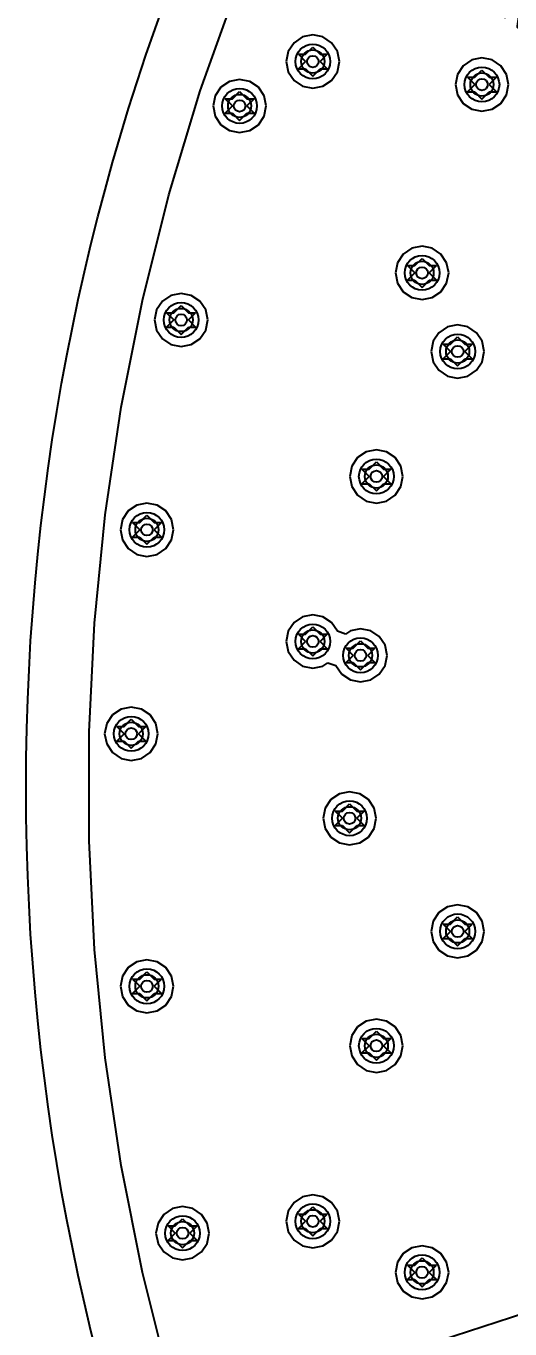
# Model space of a CAD drawing. Header units: millimetres. Extents: x 7.3 to 18.4, y 2.4 to 9.4.
# Drawn here: x 7.802 to 8.136, y 3.726 to 4.624 of the extents above; entities that cross this region are included whole.
import ezdxf

# ---------------------------------------------------------------- set-up
doc = ezdxf.new("R2010")
doc.units = ezdxf.units.MM
doc.header["$MEASUREMENT"] = 0
for name, color, linetype in [('BottomLayer', 5, 'Continuous'), ('BottomSolder', 6, 'Continuous'), ('DrillDrawing', 1, 'Continuous'), ('Mechanical1', 6, 'Continuous'), ('MidLayer1', 16, 'Continuous'), ('MidLayer2', 76, 'Continuous'), ('MultiLayer', 9, 'Continuous'), ('TopLayer', 1, 'Continuous'), ('TopOverlay', 2, 'Continuous'), ('TopSolder', 216, 'Continuous'), ('ViaHoleLayer', 16, 'Continuous')]:
    doc.layers.add(name, color=color, linetype=linetype)

msp = doc.modelspace()

# ---------------------------------------------------------------- linework, layer by layer
at = {"layer": 'BottomLayer'}
for p, q in [((7.92234, 4.57989), (7.94764, 4.6506)), ((7.90054, 4.50804), (7.92234, 4.57989)), ((7.8823, 4.4352), (7.90054, 4.50804)), ((7.86765, 4.36155), (7.8823, 4.4352)), ((7.85663, 4.28727), (7.86765, 4.36155)), ((7.84927, 4.21255), (7.85663, 4.28727)), ((7.84558, 4.13755), (7.84927, 4.21255)), ((7.84558, 4.1), (7.84558, 4.13755)), ((7.84558, 4.06245), (7.84558, 4.1)), ((7.84927, 3.98745), (7.84558, 4.06245)), ((7.85663, 3.91273), (7.84927, 3.98745)), ((7.86765, 3.83845), (7.85663, 3.91273)), ((7.8823, 3.7648), (7.86765, 3.83845)), ((7.90054, 3.69196), (7.8823, 3.7648))]:
    msp.add_line(p, q, dxfattribs=at)
for centre in [(8, 4.6), (8.11677, 4.58413), (7.94945, 4.56937), (8.07543, 4.45421), (7.90909, 4.42173), (8.1, 4.4), (8.04387, 4.31382), (7.88547, 4.277), (8, 4.2), (8.03292, 4.19041), (7.87465, 4.1363), (8.02538, 4.078), (8.1, 4), (7.88547, 3.96209), (8.04387, 3.9211), (8, 3.8), (7.91008, 3.79181), (8.07543, 3.7648)]:
    msp.add_circle(centre, 0.008, dxfattribs=at)
at = {"layer": 'BottomSolder'}
for centre in [(8, 4.6), (8.11677, 4.58413), (7.94945, 4.56937), (8.07543, 4.45421), (7.90909, 4.42173), (8.1, 4.4), (8.04387, 4.31382), (7.88547, 4.277), (8, 4.2), (8.03292, 4.19041), (7.87465, 4.1363), (8.02538, 4.078), (8.1, 4), (7.88547, 3.96209), (8.04387, 3.9211), (8, 3.8), (7.91008, 3.79181), (8.07543, 3.7648)]:
    msp.add_circle(centre, 0.012, dxfattribs=at)
at = {"layer": 'DrillDrawing'}
for p, q in [((7.99, 4.605), (7.995, 4.6)), ((7.99, 4.605), (7.995, 4.605)), ((7.995, 4.605), (8, 4.61)), ((8, 4.61), (8.005, 4.605)), ((8.005, 4.605), (8.01, 4.605)), ((8.005, 4.6), (8.01, 4.605)), ((7.99, 4.595), (7.995, 4.6)), ((7.99, 4.595), (7.995, 4.595)), ((7.995, 4.595), (8, 4.59)), ((8, 4.59), (8.005, 4.595)), ((8.005, 4.6), (8.01, 4.595)), ((8.005, 4.595), (8.01, 4.595)), ((8.11177, 4.58913), (8.11677, 4.59413)), ((8.11677, 4.59413), (8.12177, 4.58913)), ((8.10677, 4.58913), (8.11177, 4.58413)), ((8.10677, 4.58913), (8.11177, 4.58913)), ((8.10677, 4.57913), (8.11177, 4.58413)), ((8.12177, 4.58913), (8.12677, 4.58913)), ((8.12177, 4.58413), (8.12677, 4.58913)), ((8.12177, 4.58413), (8.12677, 4.57913)), ((7.94445, 4.57437), (7.94945, 4.57937)), ((7.94945, 4.57937), (7.95445, 4.57437)), ((8.10677, 4.57913), (8.11177, 4.57913)), ((8.11177, 4.57913), (8.11677, 4.57413)), ((8.11677, 4.57413), (8.12177, 4.57913)), ((8.12177, 4.57913), (8.12677, 4.57913)), ((7.93945, 4.57437), (7.94445, 4.56937)), ((7.93945, 4.57437), (7.94445, 4.57437)), ((7.93945, 4.56437), (7.94445, 4.56937)), ((7.95445, 4.57437), (7.95945, 4.57437)), ((7.95445, 4.56937), (7.95945, 4.57437)), ((7.95445, 4.56937), (7.95945, 4.56437)), ((7.93945, 4.56437), (7.94445, 4.56437)), ((7.94445, 4.56437), (7.94945, 4.55937)), ((7.94945, 4.55937), (7.95445, 4.56437)), ((7.95445, 4.56437), (7.95945, 4.56437)), ((8.06543, 4.45921), (8.07043, 4.45421)), ((8.06543, 4.45921), (8.07043, 4.45921)), ((8.07043, 4.45921), (8.07543, 4.46421)), ((8.07543, 4.46421), (8.08043, 4.45921)), ((8.08043, 4.45921), (8.08543, 4.45921)), ((8.08043, 4.45421), (8.08543, 4.45921)), ((8.06543, 4.44921), (8.07043, 4.45421)), ((8.06543, 4.44921), (8.07043, 4.44921)), ((8.07043, 4.44921), (8.07543, 4.44421)), ((8.07543, 4.44421), (8.08043, 4.44921)), ((8.08043, 4.45421), (8.08543, 4.44921)), ((8.08043, 4.44921), (8.08543, 4.44921)), ((7.90409, 4.42673), (7.90909, 4.43173)), ((7.90909, 4.43173), (7.91409, 4.42673)), ((7.89909, 4.42673), (7.90409, 4.42173)), ((7.89909, 4.42673), (7.90409, 4.42673)), ((7.91409, 4.42673), (7.91909, 4.42673)), ((7.91409, 4.42173), (7.91909, 4.42673)), ((7.89909, 4.41673), (7.90409, 4.42173)), ((7.89909, 4.41673), (7.90409, 4.41673)), ((7.90409, 4.41673), (7.90909, 4.41173)), ((7.90909, 4.41173), (7.91409, 4.41673)), ((7.91409, 4.42173), (7.91909, 4.41673)), ((7.91409, 4.41673), (7.91909, 4.41673)), ((8.09, 4.405), (8.095, 4.4)), ((8.09, 4.405), (8.095, 4.405)), ((8.095, 4.405), (8.1, 4.41)), ((8.1, 4.41), (8.105, 4.405)), ((8.105, 4.405), (8.11, 4.405)), ((8.105, 4.4), (8.11, 4.405)), ((8.09, 4.395), (8.095, 4.4)), ((8.09, 4.395), (8.095, 4.395)), ((8.095, 4.395), (8.1, 4.39)), ((8.1, 4.39), (8.105, 4.395)), ((8.105, 4.4), (8.11, 4.395)), ((8.105, 4.395), (8.11, 4.395)), ((8.03887, 4.31882), (8.04387, 4.32382)), ((8.04387, 4.32382), (8.04887, 4.31882)), ((8.03387, 4.31882), (8.03887, 4.31382)), ((8.03387, 4.31882), (8.03887, 4.31882)), ((8.04887, 4.31882), (8.05387, 4.31882)), ((8.04887, 4.31382), (8.05387, 4.31882)), ((8.03387, 4.30882), (8.03887, 4.31382)), ((8.03387, 4.30882), (8.03887, 4.30882)), ((8.03887, 4.30882), (8.04387, 4.30382)), ((8.04387, 4.30382), (8.04887, 4.30882)), ((8.04887, 4.31382), (8.05387, 4.30882)), ((8.04887, 4.30882), (8.05387, 4.30882)), ((7.88047, 4.282), (7.88547, 4.287)), ((7.88547, 4.287), (7.89047, 4.282)), ((7.87547, 4.282), (7.88047, 4.277)), ((7.87547, 4.282), (7.88047, 4.282)), ((7.89047, 4.282), (7.89547, 4.282)), ((7.89047, 4.277), (7.89547, 4.282)), ((7.87547, 4.272), (7.88047, 4.277)), ((7.87547, 4.272), (7.88047, 4.272)), ((7.88047, 4.272), (7.88547, 4.267)), ((7.88547, 4.267), (7.89047, 4.272)), ((7.89047, 4.277), (7.89547, 4.272)), ((7.89047, 4.272), (7.89547, 4.272)), ((7.995, 4.205), (8, 4.21)), ((8, 4.21), (8.005, 4.205)), ((7.99, 4.205), (7.995, 4.2)), ((7.99, 4.205), (7.995, 4.205)), ((7.99, 4.195), (7.995, 4.2)), ((8.005, 4.205), (8.01, 4.205)), ((8.005, 4.2), (8.01, 4.205)), ((8.005, 4.2), (8.01, 4.195)), ((8.02792, 4.19541), (8.03292, 4.20041)), ((8.03292, 4.20041), (8.03792, 4.19541)), ((7.99, 4.195), (7.995, 4.195)), ((7.995, 4.195), (8, 4.19)), ((8, 4.19), (8.005, 4.195)), ((8.005, 4.195), (8.01, 4.195)), ((8.02292, 4.19541), (8.02792, 4.19041)), ((8.02292, 4.19541), (8.02792, 4.19541)), ((8.02292, 4.18541), (8.02792, 4.19041)), ((8.03792, 4.19541), (8.04292, 4.19541)), ((8.03792, 4.19041), (8.04292, 4.19541)), ((8.03792, 4.19041), (8.04292, 4.18541)), ((8.02292, 4.18541), (8.02792, 4.18541)), ((8.02792, 4.18541), (8.03292, 4.18041)), ((8.03292, 4.18041), (8.03792, 4.18541)), ((8.03792, 4.18541), (8.04292, 4.18541)), ((7.86965, 4.1413), (7.87465, 4.1463)), ((7.87465, 4.1463), (7.87965, 4.1413)), ((7.86465, 4.1413), (7.86965, 4.1363)), ((7.86465, 4.1413), (7.86965, 4.1413)), ((7.86465, 4.1313), (7.86965, 4.1363)), ((7.87965, 4.1413), (7.88465, 4.1413)), ((7.87965, 4.1363), (7.88465, 4.1413)), ((7.87965, 4.1363), (7.88465, 4.1313)), ((7.86465, 4.1313), (7.86965, 4.1313)), ((7.86965, 4.1313), (7.87465, 4.1263)), ((7.87465, 4.1263), (7.87965, 4.1313)), ((7.87965, 4.1313), (7.88465, 4.1313)), ((8.01539, 4.083), (8.02038, 4.078)), ((8.01539, 4.083), (8.02038, 4.083)), ((8.02038, 4.083), (8.02538, 4.088)), ((8.02538, 4.088), (8.03039, 4.083)), ((8.03039, 4.083), (8.03538, 4.083)), ((8.03039, 4.078), (8.03538, 4.083)), ((8.01539, 4.073), (8.02038, 4.078)), ((8.01539, 4.073), (8.02038, 4.073)), ((8.02038, 4.073), (8.02538, 4.068)), ((8.02538, 4.068), (8.03039, 4.073)), ((8.03039, 4.078), (8.03538, 4.073)), ((8.03039, 4.073), (8.03538, 4.073)), ((8.095, 4.005), (8.1, 4.01)), ((8.1, 4.01), (8.105, 4.005)), ((8.09, 4.005), (8.095, 4)), ((8.09, 4.005), (8.095, 4.005)), ((8.09, 3.995), (8.095, 4)), ((8.105, 4.005), (8.11, 4.005)), ((8.105, 4), (8.11, 4.005)), ((8.105, 4), (8.11, 3.995)), ((8.09, 3.995), (8.095, 3.995)), ((8.095, 3.995), (8.1, 3.99)), ((8.1, 3.99), (8.105, 3.995)), ((8.105, 3.995), (8.11, 3.995)), ((7.87547, 3.96709), (7.88047, 3.96209)), ((7.87547, 3.96709), (7.88047, 3.96709)), ((7.88047, 3.96709), (7.88547, 3.97209)), ((7.88547, 3.97209), (7.89047, 3.96709)), ((7.89047, 3.96709), (7.89547, 3.96709)), ((7.89047, 3.96209), (7.89547, 3.96709)), ((7.87547, 3.95709), (7.88047, 3.96209)), ((7.87547, 3.95709), (7.88047, 3.95709)), ((7.88047, 3.95709), (7.88547, 3.95209)), ((7.88547, 3.95209), (7.89047, 3.95709)), ((7.89047, 3.96209), (7.89547, 3.95709)), ((7.89047, 3.95709), (7.89547, 3.95709)), ((8.03887, 3.9261), (8.04387, 3.9311)), ((8.04387, 3.9311), (8.04887, 3.9261)), ((8.03387, 3.9261), (8.03887, 3.9211)), ((8.03387, 3.9261), (8.03887, 3.9261)), ((8.03387, 3.9161), (8.03887, 3.9211)), ((8.04887, 3.9261), (8.05387, 3.9261)), ((8.04887, 3.9211), (8.05387, 3.9261)), ((8.04887, 3.9211), (8.05387, 3.9161)), ((8.03387, 3.9161), (8.03887, 3.9161)), ((8.03887, 3.9161), (8.04387, 3.9111)), ((8.04387, 3.9111), (8.04887, 3.9161)), ((8.04887, 3.9161), (8.05387, 3.9161)), ((7.90508, 3.79681), (7.91008, 3.80181)), ((7.91008, 3.80181), (7.91508, 3.79681)), ((7.99, 3.805), (7.995, 3.8)), ((7.99, 3.805), (7.995, 3.805)), ((7.995, 3.805), (8, 3.81)), ((8, 3.81), (8.005, 3.805)), ((8.005, 3.805), (8.01, 3.805)), ((8.005, 3.8), (8.01, 3.805)), ((7.90008, 3.79681), (7.90508, 3.79181)), ((7.90008, 3.79681), (7.90508, 3.79681)), ((7.91508, 3.79681), (7.92008, 3.79681)), ((7.91508, 3.79181), (7.92008, 3.79681)), ((7.99, 3.795), (7.995, 3.8)), ((7.99, 3.795), (7.995, 3.795)), ((7.995, 3.795), (8, 3.79)), ((8, 3.79), (8.005, 3.795)), ((8.005, 3.8), (8.01, 3.795)), ((8.005, 3.795), (8.01, 3.795)), ((7.90008, 3.78681), (7.90508, 3.79181)), ((7.90008, 3.78681), (7.90508, 3.78681)), ((7.90508, 3.78681), (7.91008, 3.78181)), ((7.91008, 3.78181), (7.91508, 3.78681)), ((7.91508, 3.79181), (7.92008, 3.78681)), ((7.91508, 3.78681), (7.92008, 3.78681)), ((8.07043, 3.7698), (8.07543, 3.7748)), ((8.07543, 3.7748), (8.08043, 3.7698)), ((8.06543, 3.7698), (8.07043, 3.7648)), ((8.06543, 3.7698), (8.07043, 3.7698)), ((8.08043, 3.7698), (8.08543, 3.7698)), ((8.08043, 3.7648), (8.08543, 3.7698)), ((8.06543, 3.7598), (8.07043, 3.7648)), ((8.06543, 3.7598), (8.07043, 3.7598)), ((8.07043, 3.7598), (8.07543, 3.7548)), ((8.07543, 3.7548), (8.08043, 3.7598)), ((8.08043, 3.7648), (8.08543, 3.7598)), ((8.08043, 3.7598), (8.08543, 3.7598))]:
    msp.add_line(p, q, dxfattribs=at)
at = {"layer": 'Mechanical1'}
msp.add_circle((9.37681, 4.09921), 1.5748, dxfattribs=at)
at = {"layer": 'MidLayer1'}
for p, q in [((7.92234, 4.57989), (7.94764, 4.6506)), ((7.90054, 4.50804), (7.92234, 4.57989)), ((7.8823, 4.4352), (7.90054, 4.50804)), ((7.86765, 4.36155), (7.8823, 4.4352)), ((7.85663, 4.28727), (7.86765, 4.36155)), ((7.84927, 4.21255), (7.85663, 4.28727)), ((7.84558, 4.13755), (7.84927, 4.21255)), ((7.84558, 4.1), (7.84558, 4.13755)), ((7.84558, 4.06245), (7.84558, 4.1)), ((7.84927, 3.98745), (7.84558, 4.06245)), ((7.85663, 3.91273), (7.84927, 3.98745)), ((7.86765, 3.83845), (7.85663, 3.91273)), ((7.8823, 3.7648), (7.86765, 3.83845)), ((7.90054, 3.69196), (7.8823, 3.7648))]:
    msp.add_line(p, q, dxfattribs=at)
for centre in [(8, 4.6), (8.11677, 4.58413), (7.94945, 4.56937), (8.07543, 4.45421), (7.90909, 4.42173), (8.1, 4.4), (8.04387, 4.31382), (7.88547, 4.277), (8, 4.2), (8.03292, 4.19041), (7.87465, 4.1363), (8.02538, 4.078), (8.1, 4), (7.88547, 3.96209), (8.04387, 3.9211), (8, 3.8), (7.91008, 3.79181), (8.07543, 3.7648)]:
    msp.add_circle(centre, 0.008, dxfattribs=at)
at = {"layer": 'MidLayer2'}
for p, q in [((7.92234, 4.57989), (7.94764, 4.6506)), ((7.98702, 4.61298), (7.98304, 4.60702)), ((7.99298, 4.61696), (7.98702, 4.61298)), ((8, 4.61835), (7.99298, 4.61696)), ((8.00702, 4.61696), (8, 4.61835)), ((8.01298, 4.61298), (8.00702, 4.61696)), ((8.01696, 4.60702), (8.01298, 4.61298)), ((7.98304, 4.60702), (7.98165, 4.6)), ((8.01835, 4.6), (8.01696, 4.60702)), ((8.11677, 4.60249), (8.10975, 4.60109)), ((8.12379, 4.60109), (8.11677, 4.60249)), ((7.98165, 4.6), (7.98304, 4.59298)), ((7.98304, 4.59298), (7.98702, 4.58702)), ((8.01298, 4.58702), (8.01696, 4.59298)), ((8.01696, 4.59298), (8.01835, 4.6)), ((8.10379, 4.59711), (8.09982, 4.59116)), ((8.10975, 4.60109), (8.10379, 4.59711)), ((8.12975, 4.59711), (8.12379, 4.60109)), ((8.13373, 4.59116), (8.12975, 4.59711)), ((7.94243, 4.58633), (7.93647, 4.58235)), ((7.94945, 4.58772), (7.94243, 4.58633)), ((7.95647, 4.58633), (7.94945, 4.58772)), ((7.96243, 4.58235), (7.95647, 4.58633)), ((7.98702, 4.58702), (7.99298, 4.58304)), ((8.00702, 4.58304), (8.01298, 4.58702)), ((8.09982, 4.59116), (8.09842, 4.58413)), ((8.09842, 4.58413), (8.09982, 4.57711)), ((8.13512, 4.58413), (8.13373, 4.59116)), ((8.13373, 4.57711), (8.13512, 4.58413)), ((7.90054, 4.50804), (7.92234, 4.57989)), ((7.93249, 4.57639), (7.9311, 4.56937)), ((7.93647, 4.58235), (7.93249, 4.57639)), ((7.9664, 4.57639), (7.96243, 4.58235)), ((7.9678, 4.56937), (7.9664, 4.57639)), ((7.99298, 4.58304), (8, 4.58165)), ((8, 4.58165), (8.00702, 4.58304)), ((8.09982, 4.57711), (8.10379, 4.57116)), ((8.12975, 4.57116), (8.13373, 4.57711)), ((7.9311, 4.56937), (7.93249, 4.56235)), ((7.9664, 4.56235), (7.9678, 4.56937)), ((8.10379, 4.57116), (8.10975, 4.56718)), ((8.10975, 4.56718), (8.11677, 4.56578)), ((8.11677, 4.56578), (8.12379, 4.56718)), ((8.12379, 4.56718), (8.12975, 4.57116)), ((7.93249, 4.56235), (7.93647, 4.55639)), ((7.96243, 4.55639), (7.9664, 4.56235)), ((7.93647, 4.55639), (7.94243, 4.55241)), ((7.94243, 4.55241), (7.94945, 4.55102)), ((7.94945, 4.55102), (7.95647, 4.55241)), ((7.95647, 4.55241), (7.96243, 4.55639)), ((7.8823, 4.4352), (7.90054, 4.50804)), ((8.06246, 4.46719), (8.05848, 4.46124)), ((8.06841, 4.47117), (8.06246, 4.46719)), ((8.07543, 4.47257), (8.06841, 4.47117)), ((8.08246, 4.47117), (8.07543, 4.47257)), ((8.08841, 4.46719), (8.08246, 4.47117)), ((8.09239, 4.46124), (8.08841, 4.46719)), ((8.05848, 4.46124), (8.05708, 4.45421)), ((8.09379, 4.45421), (8.09239, 4.46124)), ((8.05708, 4.45421), (8.05848, 4.44719)), ((8.09239, 4.44719), (8.09379, 4.45421)), ((7.90909, 4.44008), (7.90207, 4.43869)), ((7.91612, 4.43869), (7.90909, 4.44008)), ((8.05848, 4.44719), (8.06246, 4.44124)), ((8.06246, 4.44124), (8.06841, 4.43726)), ((8.08246, 4.43726), (8.08841, 4.44124)), ((8.08841, 4.44124), (8.09239, 4.44719)), ((7.86765, 4.36155), (7.8823, 4.4352)), ((7.89612, 4.43471), (7.89214, 4.42876)), ((7.90207, 4.43869), (7.89612, 4.43471)), ((7.92207, 4.43471), (7.91612, 4.43869)), ((7.92605, 4.42876), (7.92207, 4.43471)), ((8.06841, 4.43726), (8.07543, 4.43586)), ((8.07543, 4.43586), (8.08246, 4.43726)), ((7.89214, 4.42876), (7.89074, 4.42173)), ((7.92745, 4.42173), (7.92605, 4.42876)), ((7.89074, 4.42173), (7.89214, 4.41471)), ((7.89214, 4.41471), (7.89612, 4.40876)), ((7.92207, 4.40876), (7.92605, 4.41471)), ((7.92605, 4.41471), (7.92745, 4.42173)), ((8.08702, 4.41298), (8.08304, 4.40702)), ((8.09298, 4.41696), (8.08702, 4.41298)), ((8.1, 4.41835), (8.09298, 4.41696)), ((8.10702, 4.41696), (8.1, 4.41835)), ((8.11298, 4.41298), (8.10702, 4.41696)), ((8.11696, 4.40702), (8.11298, 4.41298)), ((7.89612, 4.40876), (7.90207, 4.40478)), ((7.90207, 4.40478), (7.90909, 4.40338)), ((7.90909, 4.40338), (7.91612, 4.40478)), ((7.91612, 4.40478), (7.92207, 4.40876)), ((8.08304, 4.40702), (8.08165, 4.4)), ((8.11835, 4.4), (8.11696, 4.40702)), ((8.08165, 4.4), (8.08304, 4.39298)), ((8.11696, 4.39298), (8.11835, 4.4)), ((8.08304, 4.39298), (8.08702, 4.38702)), ((8.08702, 4.38702), (8.09298, 4.38304)), ((8.10702, 4.38304), (8.11298, 4.38702)), ((8.11298, 4.38702), (8.11696, 4.39298)), ((8.09298, 4.38304), (8.1, 4.38165)), ((8.1, 4.38165), (8.10702, 4.38304)), ((7.85663, 4.28727), (7.86765, 4.36155)), ((8.04387, 4.33218), (8.03685, 4.33078)), ((8.0509, 4.33078), (8.04387, 4.33218)), ((8.0309, 4.3268), (8.02692, 4.32085)), ((8.03685, 4.33078), (8.0309, 4.3268)), ((8.05685, 4.3268), (8.0509, 4.33078)), ((8.06083, 4.32085), (8.05685, 4.3268)), ((8.02692, 4.32085), (8.02552, 4.31382)), ((8.06223, 4.31382), (8.06083, 4.32085)), ((8.02552, 4.31382), (8.02692, 4.3068)), ((8.02692, 4.3068), (8.0309, 4.30085)), ((8.05685, 4.30085), (8.06083, 4.3068)), ((8.06083, 4.3068), (8.06223, 4.31382)), ((8.0309, 4.30085), (8.03685, 4.29687)), ((8.03685, 4.29687), (8.04387, 4.29547)), ((8.04387, 4.29547), (8.0509, 4.29687)), ((8.0509, 4.29687), (8.05685, 4.30085)), ((7.84927, 4.21255), (7.85663, 4.28727)), ((7.8725, 4.28998), (7.86852, 4.28402)), ((7.87845, 4.29396), (7.8725, 4.28998)), ((7.88547, 4.29535), (7.87845, 4.29396)), ((7.8925, 4.29396), (7.88547, 4.29535)), ((7.89845, 4.28998), (7.8925, 4.29396)), ((7.90243, 4.28402), (7.89845, 4.28998)), ((7.86852, 4.28402), (7.86712, 4.277)), ((7.90383, 4.277), (7.90243, 4.28402)), ((7.86712, 4.277), (7.86852, 4.26998)), ((7.86852, 4.26998), (7.8725, 4.26402)), ((7.89845, 4.26402), (7.90243, 4.26998)), ((7.90243, 4.26998), (7.90383, 4.277)), ((7.8725, 4.26402), (7.87845, 4.26004)), ((7.87845, 4.26004), (7.88547, 4.25865)), ((7.88547, 4.25865), (7.8925, 4.26004)), ((7.8925, 4.26004), (7.89845, 4.26402)), ((7.99298, 4.21696), (7.98702, 4.21298)), ((8, 4.21835), (7.99298, 4.21696)), ((8.00702, 4.21696), (8, 4.21835)), ((8.01298, 4.21298), (8.00702, 4.21696)), ((7.84558, 4.13755), (7.84927, 4.21255)), ((7.98304, 4.20702), (7.98165, 4.2)), ((7.98702, 4.21298), (7.98304, 4.20702)), ((8.01696, 4.20702), (8.01298, 4.21298)), ((8.02245, 4.20505), (8.01696, 4.20702)), ((8.0259, 4.20736), (8.02245, 4.20505)), ((8.03292, 4.20876), (8.0259, 4.20736)), ((8.03995, 4.20736), (8.03292, 4.20876)), ((8.0459, 4.20338), (8.03995, 4.20736)), ((7.98165, 4.2), (7.98304, 4.19298)), ((8.04988, 4.19743), (8.0459, 4.20338)), ((8.05128, 4.19041), (8.04988, 4.19743)), ((7.98304, 4.19298), (7.98702, 4.18702)), ((8.04988, 4.18338), (8.05128, 4.19041)), ((7.98702, 4.18702), (7.99298, 4.18304)), ((7.99298, 4.18304), (8, 4.18165)), ((8, 4.18165), (8.00702, 4.18304)), ((8.00702, 4.18304), (8.01048, 4.18535)), ((8.01048, 4.18535), (8.01597, 4.18338)), ((8.01597, 4.18338), (8.01995, 4.17743)), ((8.0459, 4.17743), (8.04988, 4.18338)), ((8.01995, 4.17743), (8.0259, 4.17345)), ((8.0259, 4.17345), (8.03292, 4.17205)), ((8.03292, 4.17205), (8.03995, 4.17345)), ((8.03995, 4.17345), (8.0459, 4.17743)), ((7.86762, 4.15325), (7.86167, 4.14928)), ((7.87465, 4.15465), (7.86762, 4.15325)), ((7.88167, 4.15325), (7.87465, 4.15465)), ((7.88762, 4.14928), (7.88167, 4.15325)), ((7.85769, 4.14332), (7.85629, 4.1363)), ((7.86167, 4.14928), (7.85769, 4.14332)), ((7.8916, 4.14332), (7.88762, 4.14928)), ((7.893, 4.1363), (7.8916, 4.14332)), ((7.84558, 4.1), (7.84558, 4.13755)), ((7.85629, 4.1363), (7.85769, 4.12928)), ((7.8916, 4.12928), (7.893, 4.1363)), ((7.85769, 4.12928), (7.86167, 4.12332)), ((7.88762, 4.12332), (7.8916, 4.12928)), ((7.86167, 4.12332), (7.86762, 4.11934)), ((7.86762, 4.11934), (7.87465, 4.11795)), ((7.87465, 4.11795), (7.88167, 4.11934)), ((7.88167, 4.11934), (7.88762, 4.12332)), ((7.84558, 4.06245), (7.84558, 4.1)), ((8.01241, 4.09098), (8.00843, 4.08502)), ((8.01836, 4.09496), (8.01241, 4.09098)), ((8.02538, 4.09635), (8.01836, 4.09496)), ((8.03241, 4.09496), (8.02538, 4.09635)), ((8.03836, 4.09098), (8.03241, 4.09496)), ((8.04234, 4.08502), (8.03836, 4.09098)), ((8.00843, 4.08502), (8.00703, 4.078)), ((8.04374, 4.078), (8.04234, 4.08502)), ((8.00703, 4.078), (8.00843, 4.07098)), ((8.04234, 4.07098), (8.04374, 4.078)), ((7.84927, 3.98745), (7.84558, 4.06245)), ((8.00843, 4.07098), (8.01241, 4.06502)), ((8.01241, 4.06502), (8.01836, 4.06104)), ((8.03241, 4.06104), (8.03836, 4.06502)), ((8.03836, 4.06502), (8.04234, 4.07098)), ((8.01836, 4.06104), (8.02538, 4.05965)), ((8.02538, 4.05965), (8.03241, 4.06104)), ((8.1, 4.01835), (8.09298, 4.01696)), ((8.10702, 4.01696), (8.1, 4.01835)), ((8.08702, 4.01298), (8.08304, 4.00702)), ((8.09298, 4.01696), (8.08702, 4.01298)), ((8.11298, 4.01298), (8.10702, 4.01696)), ((8.11696, 4.00702), (8.11298, 4.01298)), ((8.08304, 4.00702), (8.08165, 4)), ((8.08165, 4), (8.08304, 3.99298)), ((8.11835, 4), (8.11696, 4.00702)), ((8.11696, 3.99298), (8.11835, 4)), ((8.08304, 3.99298), (8.08702, 3.98702)), ((8.11298, 3.98702), (8.11696, 3.99298)), ((7.85663, 3.91273), (7.84927, 3.98745)), ((8.08702, 3.98702), (8.09298, 3.98304)), ((8.09298, 3.98304), (8.1, 3.98165)), ((8.1, 3.98165), (8.10702, 3.98304)), ((8.10702, 3.98304), (8.11298, 3.98702)), ((7.8725, 3.97506), (7.86852, 3.96911)), ((7.87845, 3.97904), (7.8725, 3.97506)), ((7.88547, 3.98044), (7.87845, 3.97904)), ((7.8925, 3.97904), (7.88547, 3.98044)), ((7.89845, 3.97506), (7.8925, 3.97904)), ((7.90243, 3.96911), (7.89845, 3.97506)), ((7.86852, 3.96911), (7.86712, 3.96209)), ((7.90383, 3.96209), (7.90243, 3.96911)), ((7.86712, 3.96209), (7.86852, 3.95506)), ((7.86852, 3.95506), (7.8725, 3.94911)), ((7.89845, 3.94911), (7.90243, 3.95506)), ((7.90243, 3.95506), (7.90383, 3.96209)), ((7.8725, 3.94911), (7.87845, 3.94513)), ((7.8925, 3.94513), (7.89845, 3.94911)), ((7.87845, 3.94513), (7.88547, 3.94373)), ((7.88547, 3.94373), (7.8925, 3.94513)), ((8.03685, 3.93805), (8.0309, 3.93408)), ((8.04387, 3.93945), (8.03685, 3.93805)), ((8.0509, 3.93805), (8.04387, 3.93945)), ((8.05685, 3.93408), (8.0509, 3.93805)), ((8.02692, 3.92812), (8.02552, 3.9211)), ((8.0309, 3.93408), (8.02692, 3.92812)), ((8.06083, 3.92812), (8.05685, 3.93408)), ((8.06223, 3.9211), (8.06083, 3.92812)), ((8.02552, 3.9211), (8.02692, 3.91407)), ((8.06083, 3.91407), (8.06223, 3.9211)), ((7.86765, 3.83845), (7.85663, 3.91273)), ((8.02692, 3.91407), (8.0309, 3.90812)), ((8.05685, 3.90812), (8.06083, 3.91407)), ((8.0309, 3.90812), (8.03685, 3.90414)), ((8.03685, 3.90414), (8.04387, 3.90275)), ((8.04387, 3.90275), (8.0509, 3.90414)), ((8.0509, 3.90414), (8.05685, 3.90812)), ((7.8823, 3.7648), (7.86765, 3.83845)), ((7.98702, 3.81298), (7.98304, 3.80702)), ((7.99298, 3.81696), (7.98702, 3.81298)), ((8, 3.81835), (7.99298, 3.81696)), ((8.00702, 3.81696), (8, 3.81835)), ((8.01298, 3.81298), (8.00702, 3.81696)), ((8.01696, 3.80702), (8.01298, 3.81298)), ((7.8971, 3.80479), (7.89312, 3.79883)), ((7.90306, 3.80877), (7.8971, 3.80479)), ((7.91008, 3.81016), (7.90306, 3.80877)), ((7.9171, 3.80877), (7.91008, 3.81016)), ((7.92306, 3.80479), (7.9171, 3.80877)), ((7.92703, 3.79883), (7.92306, 3.80479)), ((7.98304, 3.80702), (7.98165, 3.8)), ((8.01835, 3.8), (8.01696, 3.80702)), ((7.89312, 3.79883), (7.89173, 3.79181)), ((7.92843, 3.79181), (7.92703, 3.79883)), ((7.98165, 3.8), (7.98304, 3.79298)), ((7.98304, 3.79298), (7.98702, 3.78702)), ((8.01298, 3.78702), (8.01696, 3.79298)), ((8.01696, 3.79298), (8.01835, 3.8)), ((7.89173, 3.79181), (7.89312, 3.78479)), ((7.89312, 3.78479), (7.8971, 3.77883)), ((7.92306, 3.77883), (7.92703, 3.78479)), ((7.92703, 3.78479), (7.92843, 3.79181)), ((7.98702, 3.78702), (7.99298, 3.78304)), ((8.00702, 3.78304), (8.01298, 3.78702)), ((7.8971, 3.77883), (7.90306, 3.77486)), ((7.90306, 3.77486), (7.91008, 3.77346)), ((7.91008, 3.77346), (7.9171, 3.77486)), ((7.9171, 3.77486), (7.92306, 3.77883)), ((7.99298, 3.78304), (8, 3.78165)), ((8, 3.78165), (8.00702, 3.78304)), ((8.06246, 3.77778), (8.05848, 3.77183)), ((8.06841, 3.78176), (8.06246, 3.77778)), ((8.07543, 3.78315), (8.06841, 3.78176)), ((8.08246, 3.78176), (8.07543, 3.78315)), ((8.08841, 3.77778), (8.08246, 3.78176)), ((8.09239, 3.77183), (8.08841, 3.77778)), ((8.05848, 3.77183), (8.05708, 3.7648)), ((8.09379, 3.7648), (8.09239, 3.77183)), ((7.90054, 3.69196), (7.8823, 3.7648)), ((8.05708, 3.7648), (8.05848, 3.75778)), ((8.05848, 3.75778), (8.06246, 3.75183)), ((8.08841, 3.75183), (8.09239, 3.75778)), ((8.09239, 3.75778), (8.09379, 3.7648)), ((8.06246, 3.75183), (8.06841, 3.74785)), ((8.06841, 3.74785), (8.07543, 3.74645)), ((8.07543, 3.74645), (8.08246, 3.74785)), ((8.08246, 3.74785), (8.08841, 3.75183))]:
    msp.add_line(p, q, dxfattribs=at)
for centre in [(8, 4.6), (8.11677, 4.58413), (7.94945, 4.56937), (8.07543, 4.45421), (7.90909, 4.42173), (8.1, 4.4), (8.04387, 4.31382), (7.88547, 4.277), (8, 4.2), (8.03292, 4.19041), (7.87465, 4.1363), (8.02538, 4.078), (8.1, 4), (7.88547, 3.96209), (8.04387, 3.9211), (8, 3.8), (7.91008, 3.79181), (8.07543, 3.7648)]:
    msp.add_circle(centre, 0.008, dxfattribs=at)
at = {"layer": 'MultiLayer'}
for centre in [(8, 4.6), (8.11677, 4.58413), (7.94945, 4.56937), (8.07543, 4.45421), (7.90909, 4.42173), (8.1, 4.4), (8.04387, 4.31382), (7.88547, 4.277), (8, 4.2), (8.03292, 4.19041), (7.87465, 4.1363), (8.02538, 4.078), (8.1, 4), (7.88547, 3.96209), (8.04387, 3.9211), (8, 3.8), (7.91008, 3.79181), (8.07543, 3.7648)]:
    msp.add_circle(centre, 0.008, dxfattribs=at)
at = {"layer": 'TopLayer'}
for p, q in [((7.92234, 4.57989), (7.94764, 4.6506)), ((7.90054, 4.50804), (7.92234, 4.57989)), ((7.8823, 4.4352), (7.90054, 4.50804)), ((7.86765, 4.36155), (7.8823, 4.4352)), ((7.85663, 4.28727), (7.86765, 4.36155)), ((7.84927, 4.21255), (7.85663, 4.28727)), ((7.84558, 4.13755), (7.84927, 4.21255)), ((7.84558, 4.1), (7.84558, 4.13755)), ((7.84558, 4.06245), (7.84558, 4.1)), ((7.84927, 3.98745), (7.84558, 4.06245)), ((7.85663, 3.91273), (7.84927, 3.98745)), ((7.86765, 3.83845), (7.85663, 3.91273)), ((7.8823, 3.7648), (7.86765, 3.83845)), ((7.90054, 3.69196), (7.8823, 3.7648))]:
    msp.add_line(p, q, dxfattribs=at)
for centre in [(8, 4.6), (8.11677, 4.58413), (7.94945, 4.56937), (8.07543, 4.45421), (7.90909, 4.42173), (8.1, 4.4), (8.04387, 4.31382), (7.88547, 4.277), (8, 4.2), (8.03292, 4.19041), (7.87465, 4.1363), (8.02538, 4.078), (8.1, 4), (7.88547, 3.96209), (8.04387, 3.9211), (8, 3.8), (7.91008, 3.79181), (8.07543, 3.7648)]:
    msp.add_circle(centre, 0.008, dxfattribs=at)
at = {"layer": 'TopOverlay'}
msp.add_line((7.81915, 3.6306), (8.30609, 3.78882), dxfattribs=at)
at = {"layer": 'TopSolder'}
for centre in [(8, 4.6), (8.11677, 4.58413), (7.94945, 4.56937), (8.07543, 4.45421), (7.90909, 4.42173), (8.1, 4.4), (8.04387, 4.31382), (7.88547, 4.277), (8, 4.2), (8.03292, 4.19041), (7.87465, 4.1363), (8.02538, 4.078), (8.1, 4), (7.88547, 3.96209), (8.04387, 3.9211), (8, 3.8), (7.91008, 3.79181), (8.07543, 3.7648)]:
    msp.add_circle(centre, 0.012, dxfattribs=at)
at = {"layer": 'ViaHoleLayer'}
for centre in [(8, 4.6), (8.11677, 4.58413), (7.94945, 4.56937), (8.07543, 4.45421), (7.90909, 4.42173), (8.1, 4.4), (8.04387, 4.31382), (7.88547, 4.277), (8, 4.2), (8.03292, 4.19041), (7.87465, 4.1363), (8.02538, 4.078), (8.1, 4), (7.88547, 3.96209), (8.04387, 3.9211), (8, 3.8), (7.91008, 3.79181), (8.07543, 3.7648)]:
    msp.add_circle(centre, 0.004, dxfattribs=at)

# ---------------------------------------------------------------- texts
at = {"layer": 'TopOverlay'}
msp.add_text('CN3', height=0.02, rotation=322, dxfattribs=at).set_placement((8.11404, 4.6441))

doc.saveas('drawing.dxf')
